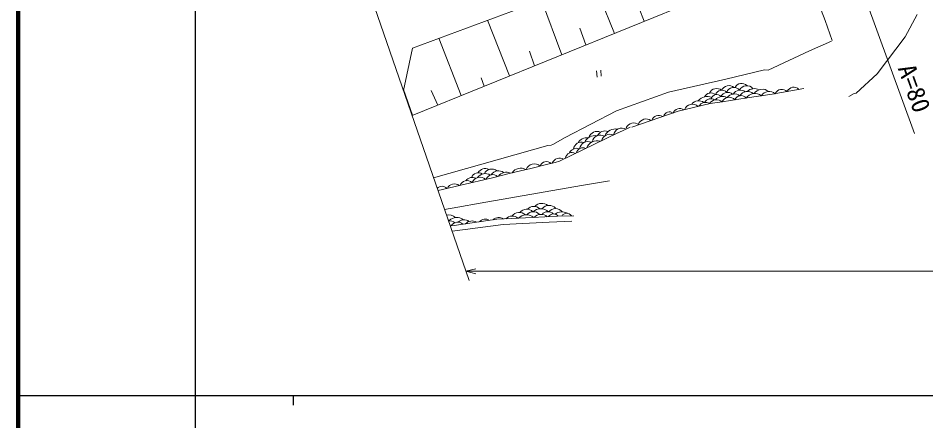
# Model space of a CAD drawing. Units: millimetres, scale not verified. Extents: x 40000 to 680000, y 20000 to 380000.
# Drawn here: x 40000 to 132374, y 202409 to 243366 of the extents above; entities that cross this region are included whole.
import ezdxf
from ezdxf.enums import TextEntityAlignment as Align

# ---------------------------------------------------------------- set-up
doc = ezdxf.new("R2010")
doc.units = ezdxf.units.MM
doc.header["$LTSCALE"] = 1000
for name, color, linetype, lineweight in [('M-BGD', 7, 'Continuous', 13), ('M-STR-HTXT', 7, 'Continuous', 13), ('M-TTL', 2, 'Continuous', 140), ('M-TTL-BAND', 7, 'Continuous', 25)]:
    doc.layers.add(name, color=color, linetype=linetype, lineweight=lineweight)
doc.styles.add('ＭＳ ゴシック', font='')
doc.styles.get('ＭＳ ゴシック').set_extended_font_data('MS Gothic')

msp = doc.modelspace()

# ---------------------------------------------------------------- linework, layer by layer
at = {"layer": 'M-BGD'}
for p, q in [((117803, 268605), (131215, 231619)), ((73826, 251594), (85891, 216672)), ((80118, 240322), (98554, 247152)), ((98524, 247141), (100675, 241817)), ((120582, 247069), (122129, 243144)), ((80088, 233467), (111953, 246391)), ((93268, 245194), (95329, 239648)), ((103209, 244365), (103714, 243049)), ((87751, 243150), (90003, 237512)), ((122834, 241089), (122129, 243144)), ((131488, 243724), (130262, 241466)), ((97161, 242338), (97766, 240665)), ((82807, 241318), (85096, 235498)), ((130262, 241466), (127428, 237700)), ((80118, 240322), (79205, 236024)), ((122780, 241025), (120524, 240039)), ((92043, 239997), (92557, 238524)), ((120524, 240039), (116322, 238085)), ((98861, 238010), (98912, 237377)), ((99290, 238086), (99341, 237453)), ((112011, 237149), (115967, 238101)), ((115967, 238101), (116322, 238085)), ((127428, 237700), (125271, 235753)), ((87130, 237310), (87429, 236444)), ((112011, 237149), (106183, 235828)), ((79220, 236097), (80129, 233483)), ((82036, 236024), (82698, 234525)), ((106183, 235828), (100887, 233935)), ((116724, 235621), (114201, 235262)), ((116724, 235621), (119943, 236210)), ((125075, 235687), (124552, 235393)), ((125271, 235753), (125075, 235687)), ((110425, 234686), (107178, 233890)), ((111642, 234856), (110425, 234686)), ((114201, 235262), (111634, 234853)), ((100887, 233935), (95665, 231213)), ((102448, 232293), (107178, 233890)), ((102282, 232271), (101068, 231707)), ((95665, 231213), (94407, 230533)), ((95090, 228818), (101022, 231700)), ((82276, 227135), (93896, 230406)), ((93896, 230406), (94229, 230451)), ((94229, 230451), (94407, 230533)), ((94054, 228566), (92022, 228033)), ((94666, 228670), (94054, 228566)), ((95090, 228818), (94666, 228670)), ((89973, 227559), (88266, 227140)), ((91557, 227938), (89973, 227559)), ((92022, 228033), (91557, 227938)), ((85056, 226385), (83175, 225934)), ((85056, 226385), (88266, 227140)), ((97334, 226336), (87030, 224538)), ((100182, 226830), (97334, 226336)), ((83175, 225934), (82727, 225831)), ((87030, 224538), (84729, 224139)), ((84729, 224139), (83395, 223897)), ((88723, 222906), (84377, 222289)), ((88723, 222906), (90915, 223017)), ((89355, 222391), (94042, 222628)), ((90915, 223017), (92355, 223091)), ((92355, 223091), (94864, 223230)), ((96350, 222717), (94042, 222628)), ((94864, 223230), (96539, 223276)), ((84377, 222289), (83971, 222229)), ((85478, 221877), (84155, 221698)), ((85493, 221886), (89355, 222391))]:
    msp.add_line(p, q, dxfattribs=at)
for centre, radius, start, end in [((112351, 235641), 862, 52.99845, 152.99122), ((113618, 236025), 713, 41.96897, 155.94097), ((114136, 235688), 814, 37.92604, 154.54879), ((110493, 235024), 734, 50.22576, 152.54176), ((111076, 235417), 798, 50.57017, 155.83246), ((111078, 235044), 556, 37.66162, 166.24948), ((111608, 235344), 690, 42.96472, 159.2664), ((112214, 235047), 774, 50.14183, 154.18365), ((112814, 235599), 734, 36.81053, 162.9428), ((112902, 234711), 949, 54.2354, 141.91043), ((113487, 235188), 854, 54.3662, 147.19479), ((114227, 235016), 900, 49.39404, 148.85879), ((114964, 234643), 1066, 50.54112, 145.77696), ((114919, 235132), 1066, 62.54697, 132.70375), ((115737, 235090), 1041, 51.84652, 143.55679), ((116425, 234995), 915, 48.27511, 148.91661), ((117735, 235358), 770, 45.23366, 155.51012), ((118922, 235651), 694, 42.23167, 158.51211), ((109252, 234069), 894, 52.72971, 141.94156), ((110104, 234268), 1125, 65.04806, 141.93506), ((109941, 234025), 769, 57.00095, 150.53588), ((110510, 234429), 748, 57.5291, 151.19877), ((111077, 234241), 835, 47.42072, 149.11106), ((111707, 234393), 1009, 63.63275, 137.98952), ((112355, 234546), 777, 41.50355, 156.42771), ((113563, 234819), 670, 39.22588, 158.89576), ((106296, 233183), 646, 55.59212, 161.72053), ((107312, 233493), 688, 51.13085, 161.13633), ((108619, 233773), 850, 46.32105, 161.21578), ((103904, 232295), 825, 52.93059, 160.59446), ((105185, 232737), 748, 56.11353, 161.19911), ((99701, 231080), 814, 66.9895, 155.17523), ((100728, 231025), 1072, 75.37032, 158.65108), ((101447, 231302), 883, 61.61403, 167.86561), ((102663, 231850), 855, 53.56615, 154.51512), ((97856, 230212), 996, 81.21683, 151.73942), ((98674, 230321), 1100, 77.97035, 156.93435), ((98920, 230956), 889, 66.54197, 161.02956), ((99258, 230640), 836, 60.80241, 169.39726), ((100224, 230658), 904, 66.52239, 165.30845), ((96862, 229247), 881, 72.50388, 153.42709), ((97311, 229957), 799, 70.66082, 172.70267), ((97464, 229523), 658, 63.76325, 168.0676), ((97994, 229937), 880, 66.69663, 170.1436), ((98904, 229768), 1127, 72.02265, 159.80819), ((95109, 228328), 803, 59.85541, 158.85138), ((96354, 229066), 640, 56.87414, 174.95671), ((92535, 227676), 875, 47.61715, 160.38905), ((93778, 228093), 692, 46.98525, 160.65621), ((86824, 226890), 747, 55.39347, 158.62428), ((87540, 226601), 950, 57.46819, 145.00592), ((87534, 227199), 866, 63.76605, 149.71013), ((88194, 227195), 828, 50.13554, 154.95407), ((88315, 226723), 728, 48.6959, 158.28243), ((88877, 226990), 854, 51.62854, 148.92743), ((89672, 226732), 965, 63.03229, 144.50559), ((91134, 227115), 1001, 57.71045, 148.92069), ((84406, 225696), 811, 53.2451, 153.74603), ((85681, 226070), 773, 48.81239, 157.66901), ((86213, 226338), 828, 62.96254, 143.41727), ((87009, 226280), 900, 50.84812, 155.59264), ((83130, 225636), 635, 39.6249, 139.08743), ((93303, 223574), 960, 50.83754, 138.08679), ((90993, 222639), 964, 48.28452, 141.55148), ((91762, 223022), 912, 46.12402, 140.58079), ((92436, 222833), 848, 45.44816, 140.25692), ((92485, 223334), 887, 46.93014, 137.68728), ((93181, 222820), 1166, 47.21802, 132.50173), ((93906, 222899), 780, 45.11514, 139.59785), ((94020, 223415), 909, 42.97504, 138.37468), ((94691, 223153), 850, 37.94435, 142.44186), ((95330, 222608), 1068, 58.31828, 129.51204), ((83818, 222356), 993, 47.05582, 103.1087), ((83232, 221978), 1030, 48.89839, 59.77548), ((83947, 222019), 736, 47.25563, 101.94743), ((84635, 221955), 1136, 52.86272, 132.6798), ((85372, 222063), 800, 50.97782, 136.43604), ((86178, 221869), 869, 58.37323, 137.78845), ((87523, 222155), 770, 56.42168, 139.74001), ((88918, 222311), 790, 52.72189, 136.85902), ((90281, 222395), 845, 47.15113, 138.67009), ((91738, 222212), 1151, 50.24151, 135.63198), ((93223, 222456), 952, 48.893, 137.46655), ((94490, 222816), 636, 40.95494, 145.06234), ((95821, 222923), 598, 35.4635, 147.66675), ((83406, 221716), 788, 40.96744, 46.24072), ((84739, 221832), 783, 47.9961, 148.32626)]:
    msp.add_arc(centre, radius, start, end, dxfattribs=at)
at = {"layer": 'M-STR-HTXT'}
for q in [(86564, 217867), (267351, 217617), (86564, 217367)]:
    msp.add_line((85564, 217617), q, dxfattribs=at)
at = {"layer": 'M-TTL'}
msp.add_line((40000, 380000), (40000, 20000), dxfattribs=at)
at = {"layer": 'M-TTL-BAND'}
for p, q in [((58000, 370000), (58000, 20000)), ((40000, 205000), (579000, 205000)), ((68000, 205000), (68000, 204000))]:
    msp.add_line(p, q, dxfattribs=at)

# ---------------------------------------------------------------- texts
at = {"layer": 'M-BGD', "style": 'ＭＳ ゴシック'}
msp.add_text('A=80', height=1833, rotation=289.932, dxfattribs=at).set_placement((128978, 238082), align=Align.BOTTOM_LEFT)

doc.saveas('drawing.dxf')
